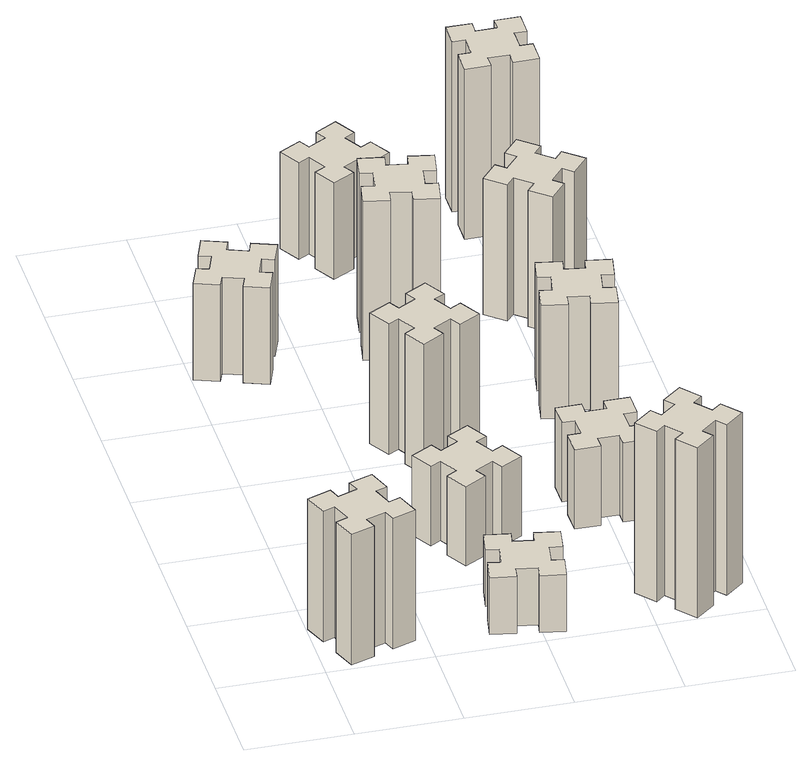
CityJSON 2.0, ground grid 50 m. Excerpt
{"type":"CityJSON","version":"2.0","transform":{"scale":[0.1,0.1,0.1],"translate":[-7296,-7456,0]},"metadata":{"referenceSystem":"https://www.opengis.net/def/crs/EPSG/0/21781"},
"CityObjects":{
"building1":{"type":"Building","attributes":{"class":"1000","function":"1000","usage":"1000","yearOfConstruction":2016,"roofType":"1000","measuredHeight":69,"storeysAboveGround":30,"storeysBelowGround":0},"geometry":[{"type":"Solid","lod":"1","boundaries":[[[[0,1,2,3,4,5,6,7,8,9,10,11,12,13,14,15,16,17,18,19]],[[17,16,20,21]],[[16,15,22,20]],[[15,14,23,22]],[[14,13,24,23]],[[13,12,25,24]],[[12,11,26,25]],[[11,10,27,26]],[[10,9,28,27]],[[9,8,29,28]],[[8,7,30,29]],[[7,6,31,30]],[[6,5,32,31]],[[5,4,33,32]],[[4,3,34,33]],[[3,2,35,34]],[[2,1,36,35]],[[1,0,37,36]],[[0,19,38,37]],[[19,18,39,38]],[[18,17,21,39]],[[24,25,26,27,28,29,30,31,32,33,34,35,36,37,38,39,21,20,22,23]]]]}]},
"building2":{"type":"Building","attributes":{"class":"1000","function":"1000","usage":"1000","yearOfConstruction":2016,"roofType":"1000","measuredHeight":51,"storeysAboveGround":30,"storeysBelowGround":0},"geometry":[{"type":"Solid","lod":"1","boundaries":[[[[40,41,42,43,44,45,46,47,48,49,50,51,52,53,54,55,56,57,58,59]],[[57,56,60,61]],[[56,55,62,60]],[[55,54,63,62]],[[54,53,64,63]],[[53,52,65,64]],[[52,51,66,65]],[[51,50,67,66]],[[50,49,68,67]],[[49,48,69,68]],[[48,47,70,69]],[[47,46,71,70]],[[46,45,72,71]],[[45,44,73,72]],[[44,43,74,73]],[[43,42,75,74]],[[42,41,76,75]],[[41,40,77,76]],[[40,59,78,77]],[[59,58,79,78]],[[58,57,61,79]],[[64,65,66,67,68,69,70,71,72,73,74,75,76,77,78,79,61,60,62,63]]]]}]},
"building3":{"type":"Building","attributes":{"class":"1000","function":"1000","usage":"1000","yearOfConstruction":2016,"roofType":"1000","measuredHeight":30,"storeysAboveGround":30,"storeysBelowGround":0},"geometry":[{"type":"Solid","lod":"1","boundaries":[[[[80,81,82,83,84,85,86,87,88,89,90,91,92,93,94,95,96,97,98,99]],[[97,96,100,101]],[[96,95,102,100]],[[95,94,103,102]],[[94,93,104,103]],[[93,92,105,104]],[[92,91,106,105]],[[91,90,107,106]],[[90,89,108,107]],[[89,88,109,108]],[[88,87,110,109]],[[87,86,111,110]],[[86,85,112,111]],[[85,84,113,112]],[[84,83,114,113]],[[83,82,115,114]],[[82,81,116,115]],[[81,80,117,116]],[[80,99,118,117]],[[99,98,119,118]],[[98,97,101,119]],[[104,105,106,107,108,109,110,111,112,113,114,115,116,117,118,119,101,100,102,103]]]]}]},
"building4":{"type":"Building","attributes":{"class":"1000","function":"1000","usage":"1000","yearOfConstruction":2016,"roofType":"1000","measuredHeight":42,"storeysAboveGround":30,"storeysBelowGround":0},"geometry":[{"type":"Solid","lod":"1","boundaries":[[[[120,121,122,123,124,125,126,127,128,129,130,131,132,133,134,135,136,137,138,139]],[[137,136,140,141]],[[136,135,142,140]],[[135,134,143,142]],[[134,133,144,143]],[[133,132,145,144]],[[132,131,146,145]],[[131,130,147,146]],[[130,129,148,147]],[[129,128,149,148]],[[128,127,150,149]],[[127,126,151,150]],[[126,125,152,151]],[[125,124,153,152]],[[124,123,154,153]],[[123,122,155,154]],[[122,121,156,155]],[[121,120,157,156]],[[120,139,158,157]],[[139,138,159,158]],[[138,137,141,159]],[[144,145,146,147,148,149,150,151,152,153,154,155,156,157,158,159,141,140,142,143]]]]}]},
"building5":{"type":"Building","attributes":{"class":"1000","function":"1000","usage":"1000","yearOfConstruction":2016,"roofType":"1000","measuredHeight":69,"storeysAboveGround":30,"storeysBelowGround":0},"geometry":[{"type":"Solid","lod":"1","boundaries":[[[[160,161,162,163,164,165,166,167,168,169,170,171,172,173,174,175,176,177,178,179]],[[177,176,180,181]],[[176,175,182,180]],[[175,174,183,182]],[[174,173,184,183]],[[173,172,185,184]],[[172,171,186,185]],[[171,170,187,186]],[[170,169,188,187]],[[169,168,189,188]],[[168,167,190,189]],[[167,166,191,190]],[[166,165,192,191]],[[165,164,193,192]],[[164,163,194,193]],[[163,162,195,194]],[[162,161,196,195]],[[161,160,197,196]],[[160,179,198,197]],[[179,178,199,198]],[[178,177,181,199]],[[184,185,186,187,188,189,190,191,192,193,194,195,196,197,198,199,181,180,182,183]]]]}]},
"building6":{"type":"Building","attributes":{"class":"1000","function":"1000","usage":"1000","yearOfConstruction":2016,"roofType":"1000","measuredHeight":84,"storeysAboveGround":30,"storeysBelowGround":0},"geometry":[{"type":"Solid","lod":"1","boundaries":[[[[200,201,202,203,204,205,206,207,208,209,210,211,212,213,214,215,216,217,218,219]],[[217,216,220,221]],[[216,215,222,220]],[[215,214,223,222]],[[214,213,224,223]],[[213,212,225,224]],[[212,211,226,225]],[[211,210,227,226]],[[210,209,228,227]],[[209,208,229,228]],[[208,207,230,229]],[[207,206,231,230]],[[206,205,232,231]],[[205,204,233,232]],[[204,203,234,233]],[[203,202,235,234]],[[202,201,236,235]],[[201,200,237,236]],[[200,219,238,237]],[[219,218,239,238]],[[218,217,221,239]],[[224,225,226,227,228,229,230,231,232,233,234,235,236,237,238,239,221,220,222,223]]]]}]},
"building7":{"type":"Building","attributes":{"class":"1000","function":"1000","usage":"1000","yearOfConstruction":2016,"roofType":"1000","measuredHeight":90,"storeysAboveGround":30,"storeysBelowGround":0},"geometry":[{"type":"Solid","lod":"1","boundaries":[[[[240,241,242,243,244,245,246,247,248,249,250,251,252,253,254,255,256,257,258,259]],[[257,256,260,261]],[[256,255,262,260]],[[255,254,263,262]],[[254,253,264,263]],[[253,252,265,264]],[[252,251,266,265]],[[251,250,267,266]],[[250,249,268,267]],[[249,248,269,268]],[[248,247,270,269]],[[247,246,271,270]],[[246,245,272,271]],[[245,244,273,272]],[[244,243,274,273]],[[243,242,275,274]],[[242,241,276,275]],[[241,240,277,276]],[[240,259,278,277]],[[259,258,279,278]],[[258,257,261,279]],[[264,265,266,267,268,269,270,271,272,273,274,275,276,277,278,279,261,260,262,263]]]]}]},
"building8":{"type":"Building","attributes":{"class":"1000","function":"1000","usage":"1000","yearOfConstruction":2016,"roofType":"1000","measuredHeight":42,"storeysAboveGround":30,"storeysBelowGround":0},"geometry":[{"type":"Solid","lod":"1","boundaries":[[[[280,281,282,283,284,285,286,287,288,289,290,291,292,293,294,295,296,297,298,299]],[[297,296,300,301]],[[296,295,302,300]],[[295,294,303,302]],[[294,293,304,303]],[[293,292,305,304]],[[292,291,306,305]],[[291,290,307,306]],[[290,289,308,307]],[[289,288,309,308]],[[288,287,310,309]],[[287,286,311,310]],[[286,285,312,311]],[[285,284,313,312]],[[284,283,314,313]],[[283,282,315,314]],[[282,281,316,315]],[[281,280,317,316]],[[280,299,318,317]],[[299,298,319,318]],[[298,297,301,319]],[[304,305,306,307,308,309,310,311,312,313,314,315,316,317,318,319,301,300,302,303]]]]}]},
"building9":{"type":"Building","attributes":{"class":"1000","function":"1000","usage":"1000","yearOfConstruction":2016,"roofType":"1000","measuredHeight":51,"storeysAboveGround":30,"storeysBelowGround":0},"geometry":[{"type":"Solid","lod":"1","boundaries":[[[[320,321,322,323,324,325,326,327,328,329,330,331,332,333,334,335,336,337,338,339]],[[337,336,340,341]],[[336,335,342,340]],[[335,334,343,342]],[[334,333,344,343]],[[333,332,345,344]],[[332,331,346,345]],[[331,330,347,346]],[[330,329,348,347]],[[329,328,349,348]],[[328,327,350,349]],[[327,326,351,350]],[[326,325,352,351]],[[325,324,353,352]],[[324,323,354,353]],[[323,322,355,354]],[[322,321,356,355]],[[321,320,357,356]],[[320,339,358,357]],[[339,338,359,358]],[[338,337,341,359]],[[344,345,346,347,348,349,350,351,352,353,354,355,356,357,358,359,341,340,342,343]]]]}]},
"building10":{"type":"Building","attributes":{"class":"1000","function":"1000","usage":"1000","yearOfConstruction":2016,"roofType":"1000","measuredHeight":60,"storeysAboveGround":30,"storeysBelowGround":0},"geometry":[{"type":"Solid","lod":"1","boundaries":[[[[360,361,362,363,364,365,366,367,368,369,370,371,372,373,374,375,376,377,378,379]],[[377,376,380,381]],[[376,375,382,380]],[[375,374,383,382]],[[374,373,384,383]],[[373,372,385,384]],[[372,371,386,385]],[[371,370,387,386]],[[370,369,388,387]],[[369,368,389,388]],[[368,367,390,389]],[[367,366,391,390]],[[366,365,392,391]],[[365,364,393,392]],[[364,363,394,393]],[[363,362,395,394]],[[362,361,396,395]],[[361,360,397,396]],[[360,379,398,397]],[[379,378,399,398]],[[378,377,381,399]],[[384,385,386,387,388,389,390,391,392,393,394,395,396,397,398,399,381,380,382,383]]]]}]},
"building11":{"type":"Building","attributes":{"class":"1000","function":"1000","usage":"1000","yearOfConstruction":2016,"roofType":"1000","measuredHeight":72,"storeysAboveGround":30,"storeysBelowGround":0},"geometry":[{"type":"Solid","lod":"1","boundaries":[[[[400,401,402,403,404,405,406,407,408,409,410,411,412,413,414,415,416,417,418,419]],[[417,416,420,421]],[[416,415,422,420]],[[415,414,423,422]],[[414,413,424,423]],[[413,412,425,424]],[[412,411,426,425]],[[411,410,427,426]],[[410,409,428,427]],[[409,408,429,428]],[[408,407,430,429]],[[407,406,431,430]],[[406,405,432,431]],[[405,404,433,432]],[[404,403,434,433]],[[403,402,435,434]],[[402,401,436,435]],[[401,400,437,436]],[[400,419,438,437]],[[419,418,439,438]],[[418,417,421,439]],[[424,425,426,427,428,429,430,431,432,433,434,435,436,437,438,439,421,420,422,423]]]]}]},
"building12":{"type":"Building","attributes":{"class":"1000","function":"1000","usage":"1000","yearOfConstruction":2016,"roofType":"1000","measuredHeight":90,"storeysAboveGround":30,"storeysBelowGround":0},"geometry":[{"type":"Solid","lod":"1","boundaries":[[[[440,441,442,443,444,445,446,447,448,449,450,451,452,453,454,455,456,457,458,459]],[[457,456,460,461]],[[456,455,462,460]],[[455,454,463,462]],[[454,453,464,463]],[[453,452,465,464]],[[452,451,466,465]],[[451,450,467,466]],[[450,449,468,467]],[[449,448,469,468]],[[448,447,470,469]],[[447,446,471,470]],[[446,445,472,471]],[[445,444,473,472]],[[444,443,474,473]],[[443,442,475,474]],[[442,441,476,475]],[[441,440,477,476]],[[440,459,478,477]],[[459,458,479,478]],[[458,457,461,479]],[[464,465,466,467,468,469,470,471,472,473,474,475,476,477,478,479,461,460,462,463]]]]}]}
},
"vertices":[
[235,366,0],[141,332,0],[120,388,0],[7,347,0],[49,234,0],[105,255,0],[139,161,0],[83,140,0],[124,27,0],[237,69,0],[216,125,0],[310,159,0],[330,103,0],[443,144,0],[402,257,0],[346,236,0],[312,330,0],[368,350,0],[327,463,0],[214,422,0],[312,330,690],[368,350,690],[346,236,690],[402,257,690],[443,144,690],[330,103,690],[310,159,690],[216,125,690],[237,69,690],[124,27,690],[83,140,690],[139,161,690],[105,255,690],[49,234,690],[7,347,690],[120,388,690],[141,332,690],[235,366,690],[214,422,690],[327,463,690],
[310,2552,0],[216,2586,0],[237,2642,0],[124,2683,0],[83,2570,0],[139,2550,0],[105,2456,0],[49,2477,0],[7,2364,0],[120,2323,0],[141,2379,0],[235,2345,0],[214,2289,0],[327,2247,0],[368,2360,0],[312,2381,0],[346,2475,0],[402,2454,0],[443,2567,0],[330,2608,0],[346,2475,510],[402,2454,510],[312,2381,510],[368,2360,510],[327,2247,510],[214,2289,510],[235,2345,510],[141,2379,510],[120,2323,510],[7,2364,510],[49,2477,510],[105,2456,510],[139,2550,510],[83,2570,510],[124,2683,510],[237,2642,510],[216,2586,510],[310,2552,510],[330,2608,510],[443,2567,510],
[866,314,0],[848,215,0],[789,226,0],[768,107,0],[887,87,0],[897,146,0],[995,128,0],[985,69,0],[1103,48,0],[1124,167,0],[1065,177,0],[1082,275,0],[1141,265,0],[1162,383,0],[1044,404,0],[1034,345,0],[935,362,0],[946,421,0],[827,442,0],[807,324,0],[935,362,300],[946,421,300],[1034,345,300],[1044,404,300],[1162,383,300],[1141,265,300],[1082,275,300],[1065,177,300],[1124,167,300],[1103,48,300],[985,69,300],[995,128,300],[897,146,300],[887,87,300],[768,107,300],[789,226,300],[848,215,300],[866,314,300],[807,324,300],[827,442,300],
[854,1006,0],[767,956,0],[737,1008,0],[633,948,0],[693,844,0],[745,874,0],[795,787,0],[743,757,0],[803,653,0],[907,713,0],[877,765,0],[964,815,0],[994,763,0],[1098,823,0],[1038,927,0],[986,897,0],[936,984,0],[988,1014,0],[928,1118,0],[824,1058,0],[936,984,420],[988,1014,420],[986,897,420],[1038,927,420],[1098,823,420],[994,763,420],[964,815,420],[877,765,420],[907,713,420],[803,653,420],[743,757,420],[795,787,420],[745,874,420],[693,844,420],[633,948,420],[737,1008,420],[767,956,420],[854,1006,420],[824,1058,420],[928,1118,420],
[745,1614,0],[795,1527,0],[743,1497,0],[803,1393,0],[907,1453,0],[877,1505,0],[964,1555,0],[994,1503,0],[1098,1563,0],[1038,1667,0],[986,1637,0],[936,1724,0],[988,1754,0],[928,1858,0],[824,1798,0],[854,1746,0],[767,1696,0],[737,1748,0],[633,1688,0],[693,1584,0],[767,1696,690],[737,1748,690],[854,1746,690],[824,1798,690],[928,1858,690],[988,1754,690],[936,1724,690],[986,1637,690],[1038,1667,690],[1098,1563,690],[994,1503,690],[964,1555,690],[877,1505,690],[907,1453,690],[803,1393,690],[743,1497,690],[795,1527,690],[745,1614,690],[693,1584,690],[633,1688,690],
[897,2366,0],[995,2348,0],[985,2289,0],[1103,2268,0],[1124,2387,0],[1065,2397,0],[1082,2495,0],[1141,2485,0],[1162,2603,0],[1044,2624,0],[1034,2565,0],[935,2582,0],[946,2641,0],[827,2662,0],[807,2544,0],[866,2534,0],[848,2435,0],[789,2446,0],[768,2327,0],[887,2307,0],[848,2435,840],[789,2446,840],[866,2534,840],[807,2544,840],[827,2662,840],[946,2641,840],[935,2582,840],[1034,2565,840],[1044,2624,840],[1162,2603,840],[1141,2485,840],[1082,2495,840],[1065,2397,840],[1124,2387,840],[1103,2268,840],[985,2289,840],[995,2348,840],[897,2366,840],[887,2307,840],[768,2327,840],
[1738,129,0],[1814,193,0],[1853,147,0],[1945,224,0],[1868,316,0],[1822,278,0],[1757,354,0],[1803,393,0],[1726,485,0],[1634,408,0],[1673,362,0],[1596,297,0],[1558,343,0],[1466,266,0],[1543,174,0],[1589,213,0],[1653,136,0],[1607,98,0],[1684,6,0],[1776,83,0],[1653,136,900],[1607,98,900],[1589,213,900],[1543,174,900],[1466,266,900],[1558,343,900],[1596,297,900],[1673,362,900],[1634,408,900],[1726,485,900],[1803,393,900],[1757,354,900],[1822,278,900],[1868,316,900],[1945,224,900],[1853,147,900],[1814,193,900],[1738,129,900],[1776,83,900],[1684,6,900],
[1455,875,0],[1555,875,0],[1555,815,0],[1675,815,0],[1675,935,0],[1615,935,0],[1615,1035,0],[1675,1035,0],[1675,1155,0],[1555,1155,0],[1555,1095,0],[1455,1095,0],[1455,1155,0],[1335,1155,0],[1335,1035,0],[1395,1035,0],[1395,935,0],[1335,935,0],[1335,815,0],[1455,815,0],[1395,935,420],[1335,935,420],[1395,1035,420],[1335,1035,420],[1335,1155,420],[1455,1155,420],[1455,1095,420],[1555,1095,420],[1555,1155,420],[1675,1155,420],[1675,1035,420],[1615,1035,420],[1615,935,420],[1675,935,420],[1675,815,420],[1555,815,420],[1555,875,420],[1455,875,420],[1455,815,420],[1335,815,420],
[986,3217,0],[936,3304,0],[988,3334,0],[928,3438,0],[824,3378,0],[854,3326,0],[767,3276,0],[737,3328,0],[633,3268,0],[693,3164,0],[745,3194,0],[795,3107,0],[743,3077,0],[803,2973,0],[907,3033,0],[877,3085,0],[964,3135,0],[994,3083,0],[1098,3143,0],[1038,3247,0],[964,3135,510],[994,3083,510],[877,3085,510],[907,3033,510],[803,2973,510],[743,3077,510],[795,3107,510],[745,3194,510],[693,3164,510],[633,3268,510],[737,3328,510],[767,3276,510],[854,3326,510],[824,3378,510],[928,3438,510],[988,3334,510],[936,3304,510],[986,3217,510],[1038,3247,510],[1098,3143,510],
[1537,1726,0],[1635,1708,0],[1625,1649,0],[1743,1628,0],[1764,1747,0],[1705,1757,0],[1722,1855,0],[1781,1845,0],[1802,1963,0],[1684,1984,0],[1674,1925,0],[1575,1942,0],[1586,2001,0],[1467,2022,0],[1447,1904,0],[1506,1894,0],[1488,1795,0],[1429,1806,0],[1408,1687,0],[1527,1667,0],[1488,1795,600],[1429,1806,600],[1506,1894,600],[1447,1904,600],[1467,2022,600],[1586,2001,600],[1575,1942,600],[1674,1925,600],[1684,1984,600],[1802,1963,600],[1781,1845,600],[1722,1855,600],[1705,1757,600],[1764,1747,600],[1743,1628,600],[1625,1649,600],[1635,1708,600],[1537,1726,600],[1527,1667,600],[1408,1687,600],
[1714,2617,0],[1638,2682,0],[1676,2728,0],[1584,2805,0],[1507,2713,0],[1553,2674,0],[1489,2598,0],[1443,2636,0],[1366,2544,0],[1458,2467,0],[1496,2513,0],[1573,2449,0],[1534,2403,0],[1626,2326,0],[1703,2418,0],[1657,2456,0],[1722,2533,0],[1768,2494,0],[1845,2586,0],[1753,2663,0],[1722,2533,720],[1768,2494,720],[1657,2456,720],[1703,2418,720],[1626,2326,720],[1534,2403,720],[1573,2449,720],[1496,2513,720],[1458,2467,720],[1366,2544,720],[1443,2636,720],[1489,2598,720],[1553,2674,720],[1507,2713,720],[1584,2805,720],[1676,2728,720],[1638,2682,720],[1714,2617,720],[1753,2663,720],[1845,2586,720],
[1555,3195,0],[1655,3195,0],[1655,3135,0],[1775,3135,0],[1775,3255,0],[1715,3255,0],[1715,3355,0],[1775,3355,0],[1775,3475,0],[1655,3475,0],[1655,3415,0],[1555,3415,0],[1555,3475,0],[1435,3475,0],[1435,3355,0],[1495,3355,0],[1495,3255,0],[1435,3255,0],[1435,3135,0],[1555,3135,0],[1495,3255,900],[1435,3255,900],[1495,3355,900],[1435,3355,900],[1435,3475,900],[1555,3475,900],[1555,3415,900],[1655,3415,900],[1655,3475,900],[1775,3475,900],[1775,3355,900],[1715,3355,900],[1715,3255,900],[1775,3255,900],[1775,3135,900],[1655,3135,900],[1655,3195,900],[1555,3195,900],[1555,3135,900],[1435,3135,900]
]}
